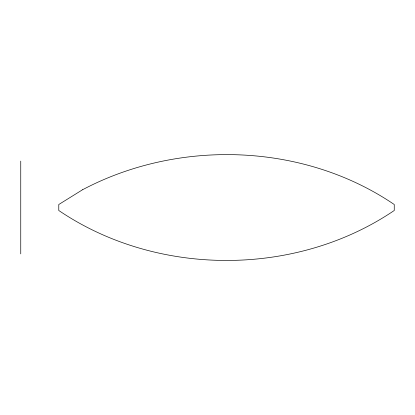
<?xml version="1.0" encoding="UTF-8"?>
<svg xmlns="http://www.w3.org/2000/svg" width="415" height="415" viewBox="0 0 415 415"><rect width="100%" height="100%" fill="white"/><g stroke="black" fill="none" stroke-linecap="round" stroke-linejoin="round"><path stroke-width="0.62" d="M20.75 161.113L20.75 253.887M82.58 189.733L58.774 204.512L58.774 210.488C157.015 277.101 296.009 277.101 394.25 210.488L394.25 204.512C303.63 142.89 178.917 138.781 82.58 189.733"/></g></svg>
